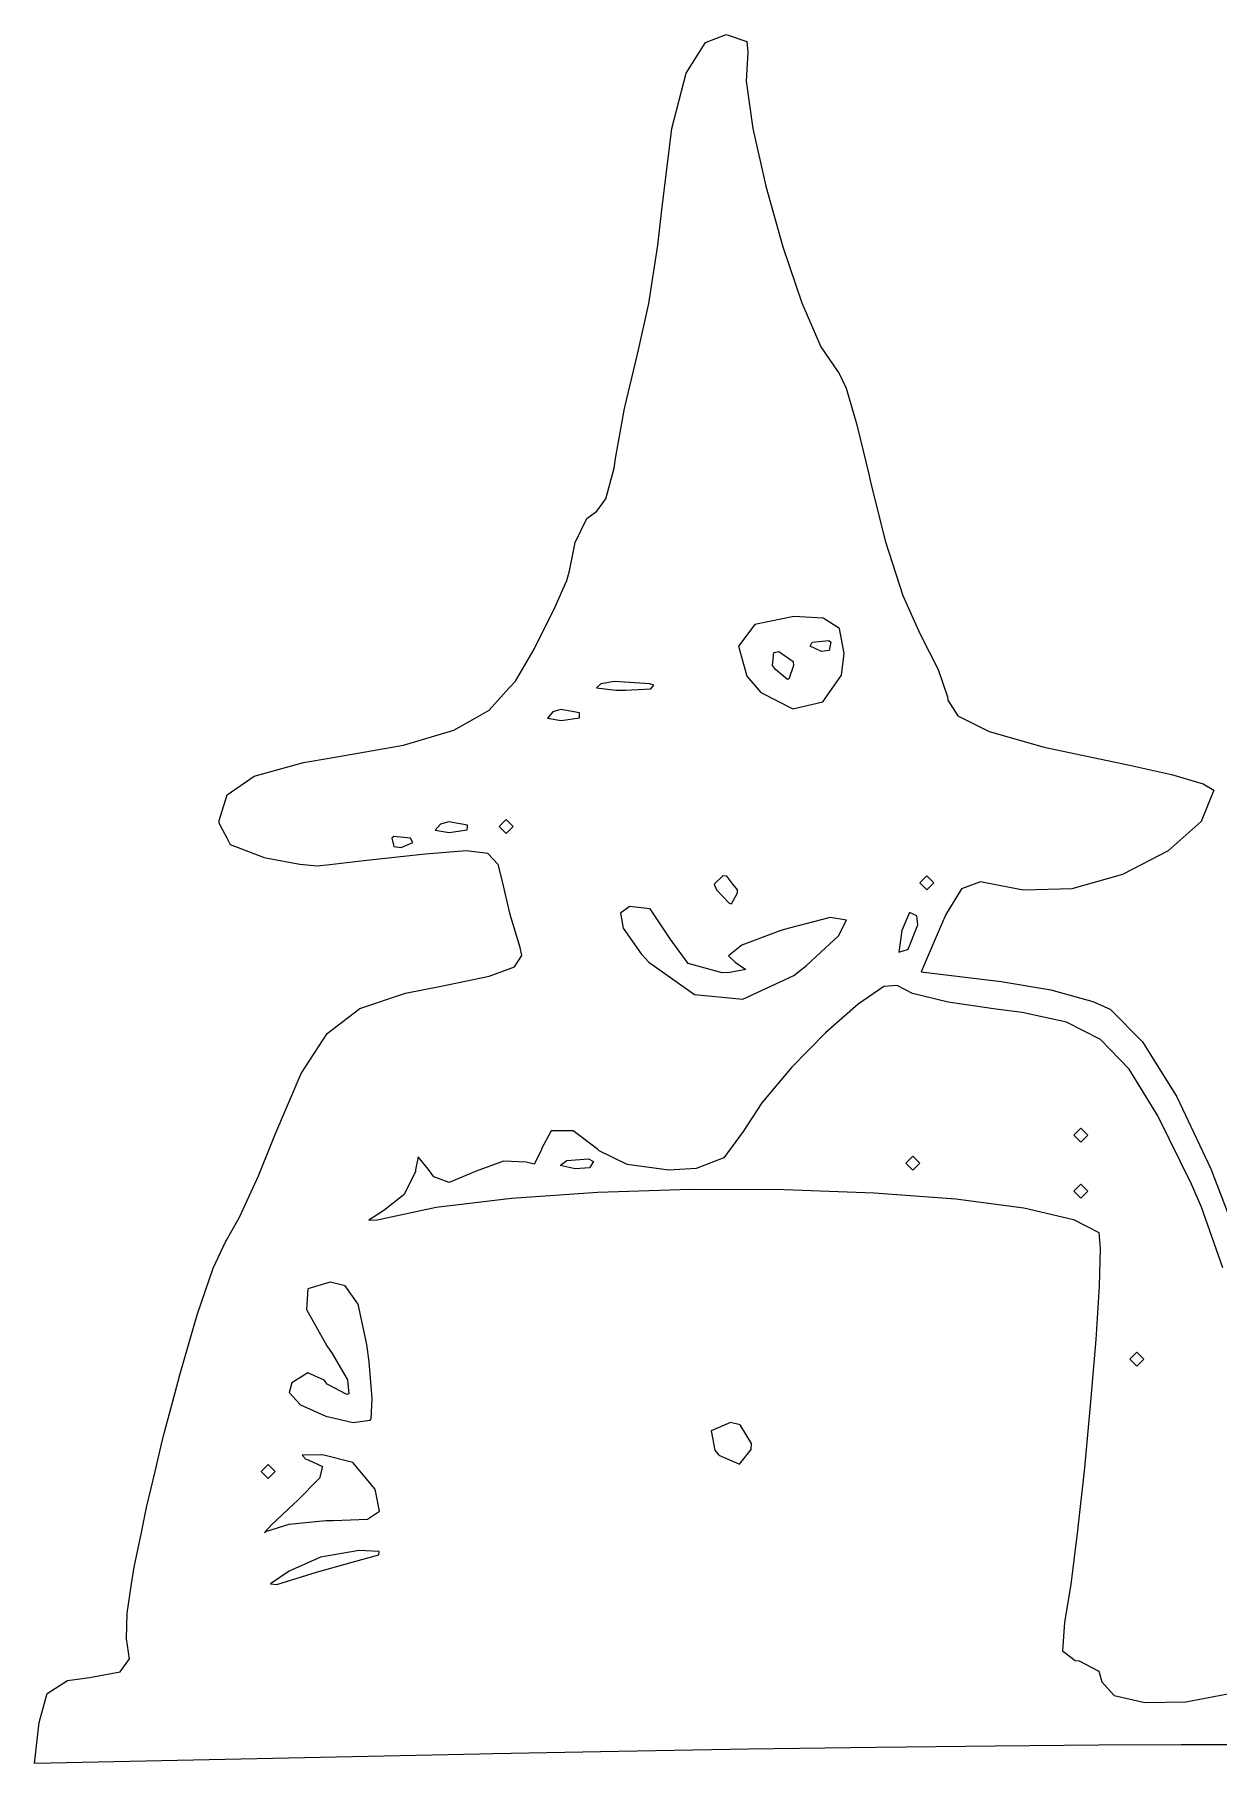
# Model space of a CAD drawing. Extents: x 83.3 to 116.7, y -116.6 to -83.3.
# Drawn here: x 88.993 to 92.373, y -88.533 to -83.6 of the extents above; entities that cross this region are included whole.
import ezdxf

# ---------------------------------------------------------------- set-up
doc = ezdxf.new("R2010")
doc.units = 0
doc.layers.add('BLACK', color=7, linetype='CONTINUOUS')

msp = doc.modelspace()

# ---------------------------------------------------------------- linework, layer by layer
at = {"layer": 'BLACK', "linetype": 'CONTINUOUS'}
for p, q in [((90.9085, -83.6227), (90.9674, -83.6)), ((90.9674, -83.6), (91.0264, -83.6193)), ((90.8536, -83.7102), (90.9085, -83.6227)), ((91.0291, -83.6506), (91.0242, -83.7332)), ((91.0264, -83.6193), (91.0291, -83.6506)), ((90.8125, -83.8678), (90.8536, -83.7102)), ((91.0242, -83.7332), (91.0434, -83.8677)), ((90.7836, -84.1), (90.8125, -83.8678)), ((91.0434, -83.8677), (91.0805, -84.0322)), ((91.0805, -84.0322), (91.1294, -84.2054)), ((90.7726, -84.201), (90.7836, -84.1)), ((90.7467, -84.3673), (90.7726, -84.201)), ((91.1294, -84.2054), (91.184, -84.3655)), ((90.7173, -84.5), (90.7467, -84.3673)), ((91.184, -84.3655), (91.2381, -84.4909)), ((90.7131, -84.5154), (90.7173, -84.5)), ((91.2381, -84.4909), (91.2857, -84.5601)), ((90.6773, -84.6666), (90.7131, -84.5154)), ((91.2857, -84.5601), (91.2877, -84.5616)), ((91.2877, -84.5616), (91.3097, -84.6086)), ((91.3097, -84.6086), (91.3407, -84.7132)), ((90.6517, -84.81), (90.6773, -84.6666)), ((91.3407, -84.7132), (91.3745, -84.8544)), ((90.6245, -84.9247), (90.6475, -84.8372)), ((90.6475, -84.8372), (90.6517, -84.81)), ((91.3745, -84.8544), (91.3801, -84.8806)), ((91.3801, -84.8806), (91.422, -85.0471)), ((90.5985, -84.96), (90.6245, -84.9247)), ((90.5362, -85.0496), (90.5702, -84.981)), ((90.5702, -84.981), (90.5985, -84.96)), ((90.5208, -85.1302), (90.5362, -85.0496)), ((91.422, -85.0471), (91.4722, -85.2009)), ((90.5125, -85.1578), (90.5208, -85.1302)), ((90.4756, -85.2413), (90.5125, -85.1578)), ((90.4237, -85.3452), (90.4756, -85.2413)), ((91.4722, -85.2009), (91.5202, -85.3093)), ((91.049, -85.2836), (91.0024, -85.3452)), ((91.1605, -85.26), (91.049, -85.2836)), ((91.2443, -85.265), (91.1605, -85.26)), ((91.2913, -85.2943), (91.2443, -85.265)), ((91.2071, -85.3454), (91.2133, -85.3333)), ((91.2133, -85.3333), (91.2608, -85.3285)), ((91.2608, -85.3285), (91.2667, -85.3333)), ((91.2667, -85.3333), (91.2612, -85.3571)), ((91.304, -85.3663), (91.2913, -85.2943)), ((91.5202, -85.3093), (91.5213, -85.3112)), ((91.5213, -85.3112), (91.5727, -85.4117)), ((90.3659, -85.4447), (90.4193, -85.3541)), ((90.4193, -85.3541), (90.4237, -85.3452)), ((91.0024, -85.3452), (91.0269, -85.4308)), ((91.1, -85.4), (91.1032, -85.3631)), ((91.1032, -85.3631), (91.1176, -85.36)), ((91.1176, -85.36), (91.1584, -85.389)), ((91.1584, -85.389), (91.16, -85.4)), ((91.24, -85.36), (91.2071, -85.3454)), ((91.2612, -85.3571), (91.24, -85.36)), ((91.2966, -85.4283), (91.304, -85.3663)), ((91.0269, -85.4308), (91.0664, -85.4773)), ((91.1082, -85.412), (91.1, -85.4)), ((91.1424, -85.44), (91.1082, -85.412)), ((91.1464, -85.439), (91.1424, -85.44)), ((91.16, -85.4), (91.1464, -85.439)), ((91.2431, -85.504), (91.2966, -85.4283)), ((91.5727, -85.4117), (91.5991, -85.4893)), ((90.2911, -85.5274), (90.3484, -85.464)), ((90.3484, -85.464), (90.3659, -85.4447)), ((90.61, -85.4524), (90.5975, -85.464)), ((90.5975, -85.464), (90.6529, -85.4703)), ((90.6486, -85.4462), (90.61, -85.4524)), ((90.75, -85.4524), (90.6486, -85.4462)), ((90.6529, -85.4703), (90.68, -85.4707)), ((90.68, -85.4707), (90.7528, -85.4665)), ((90.7613, -85.4562), (90.75, -85.4524)), ((90.7528, -85.4665), (90.7613, -85.4562)), ((91.0664, -85.4773), (91.1583, -85.5241)), ((91.5991, -85.4893), (91.6, -85.4992)), ((90.2509, -85.5504), (90.2911, -85.5274)), ((90.4725, -85.5327), (90.4573, -85.5504)), ((90.4956, -85.5263), (90.4725, -85.5327)), ((90.5492, -85.5358), (90.4956, -85.5263)), ((90.5485, -85.5495), (90.5492, -85.5358)), ((91.1583, -85.5241), (91.2431, -85.504)), ((91.6, -85.4992), (91.6285, -85.5442)), ((90.0462, -85.6273), (90.1905, -85.5851)), ((90.1905, -85.5851), (90.2509, -85.5504)), ((90.4573, -85.5504), (90.4967, -85.5568)), ((90.4967, -85.5568), (90.5485, -85.5495)), ((91.6285, -85.5442), (91.7181, -85.5883)), ((91.7181, -85.5883), (91.8751, -85.6335)), ((89.84, -85.6637), (90.0462, -85.6273)), ((91.8751, -85.6335), (92.1056, -85.6822)), ((89.6198, -85.7164), (89.7608, -85.6772)), ((89.7608, -85.6772), (89.84, -85.6637)), ((92.1056, -85.6822), (92.11, -85.6831)), ((92.11, -85.6831), (92.2388, -85.7112)), ((89.5431, -85.7694), (89.6198, -85.7164)), ((92.2388, -85.7112), (92.329, -85.738)), ((89.52, -85.8424), (89.5431, -85.7694)), ((92.36, -85.7563), (92.3237, -85.8453)), ((92.329, -85.738), (92.36, -85.7563)), ((89.5202, -85.8503), (89.52, -85.8424)), ((89.5308, -85.8704), (89.5202, -85.8503)), ((89.5428, -85.8933), (89.5308, -85.8704)), ((90.1525, -85.8527), (90.1373, -85.8704)), ((90.1373, -85.8704), (90.1767, -85.8768)), ((90.1756, -85.8463), (90.1525, -85.8527)), ((90.2292, -85.8558), (90.1756, -85.8463)), ((90.1767, -85.8768), (90.2285, -85.8695)), ((90.2285, -85.8695), (90.229, -85.86)), ((90.229, -85.86), (90.2292, -85.8558)), ((90.34, -85.84), (90.32, -85.86)), ((90.32, -85.86), (90.34, -85.88)), ((90.36, -85.86), (90.34, -85.84)), ((90.34, -85.88), (90.36, -85.86)), ((92.3237, -85.8453), (92.2294, -85.9288)), ((89.5528, -85.9124), (89.5428, -85.8933)), ((89.65, -85.9494), (89.5528, -85.9124)), ((90.0192, -85.8885), (90.0133, -85.8933)), ((90.0133, -85.8933), (90.0188, -85.9171)), ((90.0188, -85.9171), (90.04, -85.92)), ((90.0667, -85.8933), (90.0192, -85.8885)), ((90.04, -85.92), (90.0729, -85.9054)), ((90.0729, -85.9054), (90.0667, -85.8933)), ((90.2253, -85.9294), (90.1094, -85.9387)), ((90.2875, -85.9369), (90.2253, -85.9294)), ((92.2294, -85.9288), (92.0989, -85.9963)), ((89.6586, -85.9513), (89.65, -85.9494)), ((89.7509, -85.9683), (89.6586, -85.9513)), ((89.8, -85.9733), (89.7509, -85.9683)), ((89.8365, -85.9688), (89.8, -85.9733)), ((89.933, -85.9579), (89.8365, -85.9688)), ((90.0647, -85.9435), (89.933, -85.9579)), ((90.1094, -85.9387), (90.0647, -85.9435)), ((90.3163, -85.9679), (90.2875, -85.9369)), ((90.3309, -86.0245), (90.3163, -85.9679)), ((90.3319, -86.0286), (90.3309, -86.0245)), ((90.3504, -86.1072), (90.3319, -86.0286)), ((90.9576, -86), (90.9337, -86.0245)), ((90.9337, -86.0245), (90.94, -86.04)), ((90.9692, -86.0015), (90.9576, -86)), ((90.984, -86.02), (90.9692, -86.0015)), ((91, -86.04), (90.984, -86.02)), ((91.54, -86), (91.52, -86.02)), ((91.52, -86.02), (91.54, -86.04)), ((91.56, -86.02), (91.54, -86)), ((91.54, -86.04), (91.56, -86.02)), ((91.6935, -86.0175), (91.6394, -86.0379)), ((91.781, -86.0345), (91.6935, -86.0175)), ((92.0989, -85.9963), (91.954, -86.0375)), ((90.94, -86.04), (90.9759, -86.0782)), ((90.9759, -86.0782), (90.9824, -86.08)), ((90.9824, -86.08), (90.9995, -86.0491)), ((90.9995, -86.0491), (91, -86.04)), ((91.6394, -86.0379), (91.5943, -86.1112)), ((91.8165, -86.0418), (91.781, -86.0345)), ((91.954, -86.0375), (91.8165, -86.0418)), ((90.3527, -86.117), (90.3504, -86.1072)), ((90.3797, -86.2053), (90.3527, -86.117)), ((90.6914, -86.0878), (90.6661, -86.1072)), ((90.6661, -86.1072), (90.6734, -86.1501)), ((90.7503, -86.0947), (90.6914, -86.0878)), ((90.8073, -86.18), (90.7503, -86.0947)), ((91.2649, -86.1197), (91.1478, -86.1493)), ((91.3114, -86.1266), (91.2649, -86.1197)), ((91.2883, -86.1716), (91.3114, -86.1266)), ((91.4909, -86.1052), (91.4692, -86.1568)), ((91.5115, -86.1145), (91.4909, -86.1052)), ((91.5149, -86.1401), (91.5115, -86.1145)), ((91.5943, -86.1112), (91.5696, -86.1674)), ((90.6734, -86.1501), (90.7251, -86.2233)), ((90.8591, -86.2506), (90.8073, -86.18)), ((91.1237, -86.1569), (91.0122, -86.1983)), ((91.1478, -86.1493), (91.1237, -86.1569)), ((91.2378, -86.2185), (91.2883, -86.1716)), ((91.4692, -86.1568), (91.4602, -86.2185)), ((91.4867, -86.2093), (91.5149, -86.1401)), ((91.5696, -86.1674), (91.5241, -86.2748)), ((90.3636, -86.2602), (90.3846, -86.2277)), ((90.3846, -86.2277), (90.3797, -86.2053)), ((90.7251, -86.2233), (90.7469, -86.2472)), ((91.0122, -86.1983), (90.9741, -86.2284)), ((90.9741, -86.2284), (90.9937, -86.2472)), ((91.1969, -86.2564), (91.2378, -86.2185)), ((91.4602, -86.2185), (91.4849, -86.2111)), ((91.4849, -86.2111), (91.4867, -86.2093)), ((90.2915, -86.2869), (90.3636, -86.2602)), ((90.7469, -86.2472), (90.8773, -86.3393)), ((90.9564, -86.2772), (90.8591, -86.2506)), ((90.9784, -86.2763), (90.9564, -86.2772)), ((91.0233, -86.2673), (90.9784, -86.2763)), ((90.9937, -86.2472), (91.0233, -86.2673)), ((91.1606, -86.2848), (91.1969, -86.2564)), ((91.5241, -86.2748), (91.7521, -86.3016)), ((90.0527, -86.3351), (90.1541, -86.3148)), ((90.1541, -86.3148), (90.2915, -86.2869)), ((91.0155, -86.3519), (91.1606, -86.2848)), ((91.4175, -86.3166), (91.344, -86.3668)), ((91.4557, -86.3131), (91.4175, -86.3166)), ((91.4991, -86.3359), (91.4557, -86.3131)), ((91.7521, -86.3016), (91.8939, -86.3257)), ((91.8939, -86.3257), (92.0138, -86.3588)), ((89.9219, -86.3793), (90.0527, -86.3351)), ((90.8773, -86.3393), (91.0155, -86.3519)), ((91.344, -86.3668), (91.251, -86.4487)), ((91.6013, -86.3611), (91.4991, -86.3359)), ((91.7375, -86.3812), (91.6013, -86.3611)), ((92.0138, -86.3588), (92.064, -86.3812)), ((89.8287, -86.4502), (89.9219, -86.3793)), ((91.8121, -86.3903), (91.7375, -86.3812)), ((91.9389, -86.4179), (91.8121, -86.3903)), ((92.0361, -86.4675), (91.9389, -86.4179)), ((92.064, -86.3812), (92.1564, -86.4737)), ((89.7543, -86.5648), (89.8287, -86.4502)), ((91.251, -86.4487), (91.1543, -86.5476)), ((92.1182, -86.5523), (92.0361, -86.4675)), ((92.1564, -86.4737), (92.254, -86.6306)), ((89.6795, -86.74), (89.7543, -86.5648)), ((91.1543, -86.5476), (91.0696, -86.6484)), ((92.1999, -86.6854), (92.1182, -86.5523)), ((91.0696, -86.6484), (91.0158, -86.73)), ((92.254, -86.6306), (92.3514, -86.8368)), ((91.96, -86.74), (91.98, -86.72)), ((91.98, -86.72), (92, -86.74)), ((92.2961, -86.88), (92.1999, -86.6854)), ((89.6322, -86.8563), (89.6795, -86.74)), ((90.4682, -86.7284), (90.44, -86.7796)), ((90.5304, -86.7284), (90.4682, -86.7284)), ((90.6, -86.78), (90.5304, -86.7284)), ((91.0158, -86.73), (90.9606, -86.8053)), ((91.98, -86.76), (91.96, -86.74)), ((92, -86.74), (91.98, -86.76)), ((90.0882, -86.802), (90.0807, -86.8393)), ((90.118, -86.8382), (90.0882, -86.802)), ((90.332, -86.8148), (90.2536, -86.8434)), ((90.3962, -86.8176), (90.332, -86.8148)), ((90.4192, -86.8229), (90.3962, -86.8176)), ((90.44, -86.7824), (90.4192, -86.8229)), ((90.44, -86.7796), (90.44, -86.7824)), ((90.494, -86.8271), (90.5125, -86.8127)), ((90.5125, -86.8127), (90.575, -86.8079)), ((90.575, -86.8079), (90.5892, -86.8158)), ((90.5892, -86.8158), (90.5772, -86.834)), ((90.6049, -86.7853), (90.6, -86.78)), ((90.6853, -86.8245), (90.6049, -86.7853)), ((90.9606, -86.8053), (90.8817, -86.8359)), ((91.48, -86.82), (91.5, -86.8)), ((91.5, -86.84), (91.48, -86.82)), ((91.5, -86.8), (91.52, -86.82)), ((91.52, -86.82), (91.5, -86.84)), ((89.5792, -86.9722), (89.6322, -86.8563)), ((90.0806, -86.8439), (90.048, -86.9097)), ((90.0807, -86.8393), (90.0806, -86.8439)), ((90.1333, -86.8589), (90.118, -86.8382)), ((90.1767, -86.8753), (90.1333, -86.8589)), ((90.2536, -86.8434), (90.1767, -86.8753)), ((90.5367, -86.8368), (90.494, -86.8271)), ((90.5772, -86.834), (90.5367, -86.8368)), ((90.8039, -86.84), (90.6853, -86.8245)), ((90.8817, -86.8359), (90.8039, -86.84)), ((92.3514, -86.8368), (92.4435, -87.0776)), ((90.048, -86.9097), (89.99, -86.9551)), ((90.1401, -86.9462), (90.3545, -86.92)), ((90.3545, -86.92), (90.6008, -86.903)), ((90.6008, -86.903), (90.8649, -86.8949)), ((90.8649, -86.8949), (91.1328, -86.8956)), ((91.1328, -86.8956), (91.3903, -86.9048)), ((91.3903, -86.9048), (91.6232, -86.9222)), ((91.96, -86.9), (91.98, -86.88)), ((91.98, -86.92), (91.96, -86.9)), ((91.98, -86.88), (92, -86.9)), ((92, -86.9), (91.98, -86.92)), ((92.3246, -86.9461), (92.2961, -86.88)), ((89.99, -86.9551), (89.9474, -86.9826)), ((89.9717, -86.9819), (90.1401, -86.9462)), ((91.6232, -86.9222), (91.8177, -86.9476)), ((91.8177, -86.9476), (91.9594, -86.9807)), ((92.3855, -87.1187), (92.3246, -86.9461)), ((89.541, -87.04), (89.5734, -86.9826)), ((89.5734, -86.9826), (89.5792, -86.9722)), ((89.9474, -86.9826), (89.9717, -86.9819)), ((91.9594, -86.9807), (92.031, -87.0177)), ((92.031, -87.0177), (92.0355, -87.0634)), ((89.503, -87.1196), (89.5391, -87.0426)), ((89.5391, -87.0426), (89.541, -87.04)), ((92.0355, -87.0634), (92.0322, -87.1711)), ((89.4575, -87.2532), (89.503, -87.1196)), ((89.8375, -87.16), (89.7734, -87.1785)), ((89.8802, -87.1701), (89.8375, -87.16)), ((89.7734, -87.1785), (89.77, -87.2374)), ((89.9168, -87.2229), (89.8802, -87.1701)), ((92.0322, -87.1711), (92.0224, -87.323)), ((89.4076, -87.4242), (89.4575, -87.2532)), ((89.77, -87.2374), (89.8275, -87.3419)), ((89.9417, -87.3375), (89.9168, -87.2229)), ((89.8275, -87.3419), (89.8427, -87.3638)), ((89.8427, -87.3638), (89.8866, -87.439)), ((89.9484, -87.387), (89.9417, -87.3375)), ((92.0224, -87.323), (92.0079, -87.5017)), ((92.12, -87.38), (92.14, -87.36)), ((92.14, -87.36), (92.16, -87.38)), ((89.9573, -87.4917), (89.9484, -87.387)), ((92.14, -87.4), (92.12, -87.38)), ((92.16, -87.38), (92.14, -87.4)), ((89.3944, -87.4746), (89.4076, -87.4242)), ((89.7278, -87.4471), (89.72, -87.4746)), ((89.7731, -87.4185), (89.7278, -87.4471)), ((89.8196, -87.4393), (89.7731, -87.4185)), ((89.8283, -87.4508), (89.8196, -87.4393)), ((89.8851, -87.48), (89.8283, -87.4508)), ((89.8866, -87.439), (89.8907, -87.4783)), ((89.3656, -87.5844), (89.3944, -87.4746)), ((89.72, -87.4746), (89.7521, -87.5096)), ((89.7521, -87.5096), (89.825, -87.5418)), ((89.8907, -87.4783), (89.8851, -87.48)), ((89.9542, -87.5494), (89.9573, -87.4917)), ((92.0079, -87.5017), (91.9902, -87.6895)), ((89.825, -87.5418), (89.9033, -87.5601)), ((89.9033, -87.5601), (89.9517, -87.5532)), ((89.9517, -87.5532), (89.9542, -87.5494)), ((90.98, -87.56), (90.9249, -87.5844)), ((91.008, -87.567), (90.98, -87.56)), ((89.3578, -87.6138), (89.3656, -87.5844)), ((90.9249, -87.5844), (90.9348, -87.6397)), ((91.04, -87.62), (91.008, -87.567)), ((89.3374, -87.7), (89.3578, -87.6138)), ((89.8157, -87.6528), (89.7571, -87.6535)), ((89.7571, -87.6535), (89.7679, -87.6647)), ((89.9017, -87.6743), (89.8157, -87.6528)), ((90.9348, -87.6397), (90.9467, -87.6533)), ((90.9467, -87.6533), (91.0052, -87.6788)), ((91.0052, -87.6788), (91.0387, -87.6372)), ((91.0387, -87.6372), (91.04, -87.62)), ((89.313, -87.8029), (89.3374, -87.7)), ((89.66, -87.68), (89.64, -87.7)), ((89.64, -87.7), (89.66, -87.72)), ((89.68, -87.7), (89.66, -87.68)), ((89.66, -87.72), (89.68, -87.7)), ((89.7679, -87.6647), (89.774, -87.6665)), ((89.774, -87.6665), (89.8152, -87.6858)), ((89.8152, -87.6858), (89.8067, -87.7192)), ((89.9644, -87.75), (89.9017, -87.6743)), ((91.9902, -87.6895), (91.9707, -87.8689)), ((89.8067, -87.7192), (89.7428, -87.7842)), ((89.968, -87.7601), (89.9644, -87.75)), ((89.2983, -87.8741), (89.313, -87.8029)), ((89.7324, -87.7937), (89.6698, -87.8526)), ((89.7428, -87.7842), (89.7324, -87.7937)), ((89.9778, -87.8136), (89.968, -87.7601)), ((89.6698, -87.8526), (89.6501, -87.8741)), ((89.6564, -87.87), (89.7199, -87.8503)), ((89.7199, -87.8503), (89.8251, -87.8403)), ((89.8251, -87.8403), (89.8467, -87.84)), ((89.8467, -87.84), (89.9433, -87.8357)), ((89.9433, -87.8357), (89.9778, -87.8136)), ((89.278, -87.9727), (89.2983, -87.8741)), ((89.6501, -87.8741), (89.6564, -87.87)), ((91.9707, -87.8689), (91.9511, -88.0222)), ((89.81, -87.9447), (89.72, -87.9842)), ((89.92, -87.9255), (89.81, -87.9447)), ((89.9, -87.9591), (89.9758, -87.9378)), ((89.9775, -87.9286), (89.92, -87.9255)), ((89.9758, -87.9378), (89.9775, -87.9286)), ((89.2703, -88.0211), (89.278, -87.9727)), ((89.72, -87.9842), (89.6668, -88.0211)), ((89.7, -88.0178), (89.7985, -87.9872)), ((89.7985, -87.9872), (89.9, -87.9591)), ((89.2573, -88.104), (89.2703, -88.0211)), ((89.6668, -88.0211), (89.6851, -88.0227)), ((89.6851, -88.0227), (89.7, -88.0178)), ((91.9511, -88.0222), (91.9332, -88.13)), ((89.2559, -88.178), (89.2573, -88.104)), ((91.9332, -88.13), (91.9278, -88.2118)), ((89.2647, -88.2351), (89.2559, -88.178)), ((89.2377, -88.2717), (89.2647, -88.2351)), ((91.9278, -88.2118), (91.9634, -88.2394)), ((91.9634, -88.2394), (91.9753, -88.24)), ((91.9753, -88.24), (92.0313, -88.27)), ((89.029, -88.3333), (89.0878, -88.2969)), ((89.0878, -88.2969), (89.1501, -88.2875)), ((89.1501, -88.2875), (89.2377, -88.2717)), ((92.0313, -88.27), (92.04, -88.3)), ((92.04, -88.3), (92.0748, -88.3393)), ((89.0067, -88.4165), (89.029, -88.3333)), ((92.0748, -88.3393), (92.1627, -88.3588)), ((92.2793, -88.3577), (92.3999, -88.335)), ((92.1627, -88.3588), (92.2793, -88.3577)), ((88.9934, -88.5331), (89.0067, -88.4165)), ((90.6606, -88.4989), (90.3021, -88.5057)), ((91.0312, -88.4927), (90.6606, -88.4989)), ((91.3956, -88.4875), (91.0312, -88.4927)), ((91.7352, -88.4835), (91.3956, -88.4875)), ((92.0316, -88.4809), (91.7352, -88.4835)), ((92.2665, -88.48), (92.0316, -88.4809)), ((93, -88.48), (92.2665, -88.48)), ((90.2632, -88.5065), (88.9934, -88.5331)), ((90.3021, -88.5057), (90.2632, -88.5065))]:
    msp.add_line(p, q, dxfattribs=at)

doc.saveas('drawing.dxf')
